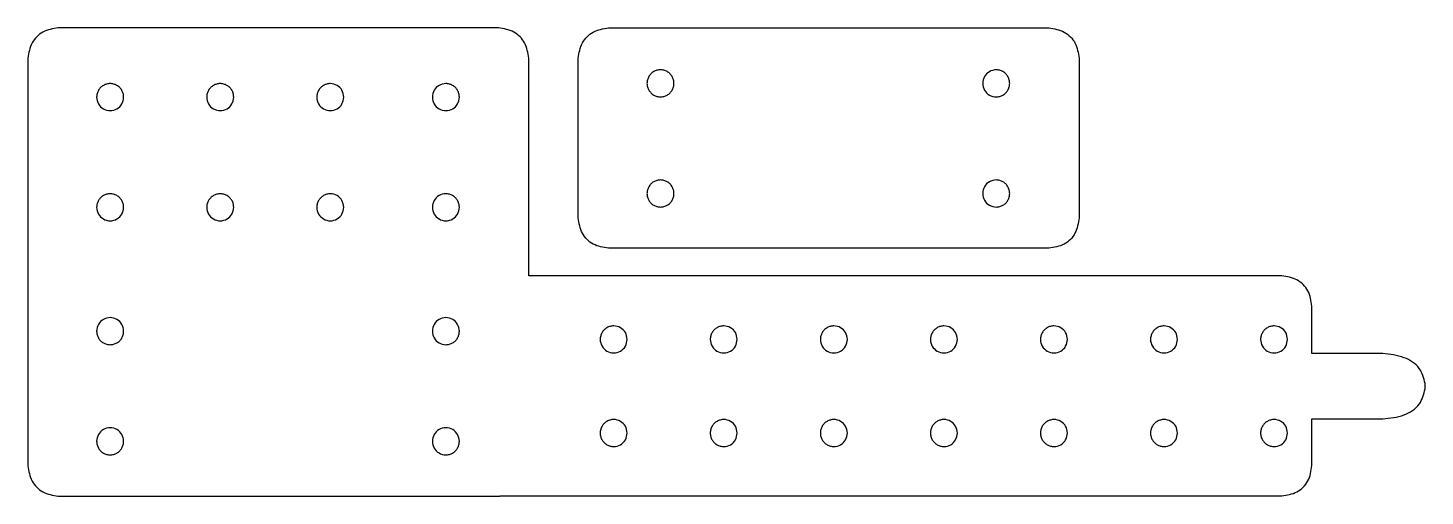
# Model space of a CAD drawing. Extents: x 10 to 264, y 10 to 95.
import ezdxf

# ---------------------------------------------------------------- set-up
doc = ezdxf.new("R2010")
doc.units = 0
doc.layers.add('Layer_1', color=7, linetype='CONTINUOUS')

msp = doc.modelspace()

# ---------------------------------------------------------------- linework, layer by layer
at = {"layer": 'Layer_1', "color": 7}
for p, q in [((95.562521, 95.062577), (15.562444, 95.062577)), ((15.562444, 95.062577), (15.562444, 95.062577)), ((115.562355, 95.062368), (195.56235, 95.062368)), ((115.562355, 95.062368), (115.562355, 95.062368)), ((10.062418, 89.562551), (10.062418, 15.562451)), ((101.062547, 50.043724), (101.062547, 89.562551)), ((110.062351, 60.562372), (110.062351, 89.562365)), ((201.062353, 89.562365), (201.062353, 60.562372)), ((127.453822, 85.000003), (127.453822, 85.000003)), ((188.453818, 85.000003), (188.453818, 85.000003)), ((27.45382, 82.5), (27.45382, 82.5)), ((47.453821, 82.5), (47.453821, 82.5)), ((67.453818, 82.5), (67.453818, 82.5)), ((88.453815, 82.5), (88.453815, 82.5)), ((127.453822, 65.000001), (127.453822, 65.000001)), ((188.453818, 65.000001), (188.453818, 65.000001)), ((27.45382, 62.499997), (27.45382, 62.499997)), ((47.453821, 62.499997), (47.453821, 62.499997)), ((67.453818, 62.499997), (67.453818, 62.499997)), ((88.453815, 62.499997), (88.453815, 62.499997)), ((195.56235, 55.062369), (115.562355, 55.062369)), ((237.876935, 50.043724), (101.062547, 50.043724)), ((243.376963, 35.926548), (243.376963, 44.543699)), ((27.45382, 39.999994), (27.45382, 39.999994)), ((88.453815, 39.999994), (88.453815, 39.999994)), ((118.953822, 38.499997), (118.953822, 38.499997)), ((138.953816, 38.499997), (138.953816, 38.499997)), ((158.953827, 38.499997), (158.953827, 38.499997)), ((178.953812, 38.499997), (178.953812, 38.499997)), ((198.953814, 38.499997), (198.953814, 38.499997)), ((218.953817, 38.499997), (218.953817, 38.499997)), ((238.953819, 38.499997), (238.953819, 38.499997)), ((256.255556, 35.926548), (243.376963, 35.926548)), ((263.926819, 29.505993), (263.926819, 30.49377)), ((243.376963, 15.581193), (243.376963, 24.073215)), ((243.376963, 24.073215), (256.255556, 24.073215)), ((118.953822, 21.500003), (118.953822, 21.500003)), ((138.953816, 21.500003), (138.953816, 21.500003)), ((158.953827, 21.500003), (158.953827, 21.500003)), ((178.953812, 21.500003), (178.953812, 21.500003)), ((198.953814, 21.500003), (198.953814, 21.500003)), ((218.953817, 21.500003), (218.953817, 21.500003)), ((238.953819, 21.500003), (238.953819, 21.500003)), ((27.45382, 20.000009), (27.45382, 20.000009)), ((88.453815, 20.000009), (88.453815, 20.000009)), ((15.562444, 10.062425), (95.562521, 10.062425)), ((96.001289, 10.081168), (237.876935, 10.081168))]:
    msp.add_line(p, q, dxfattribs=at)
for points, knots in [([(15.562444, 95.062577), (14.597178, 94.912485), (12.697406, 94.617083), (10.507912, 92.427589), (10.21251, 90.527817), (10.062418, 89.562551)], [0, 0, 0, 0, 2.879236, 5.66672, 8.545956, 8.545956, 8.545956, 8.545956]), ([(101.062547, 89.562551), (100.912455, 90.527817), (100.617053, 92.427589), (98.427559, 94.617083), (96.527787, 94.912485), (95.562521, 95.062577)], [0, 0, 0, 0, 2.879235, 5.66672, 8.545955, 8.545955, 8.545955, 8.545955]), ([(110.062351, 89.562365), (110.212442, 90.527629), (110.507839, 92.427394), (112.697325, 94.616881), (114.597091, 94.912278), (115.562355, 95.062368)], [0, 0, 0, 0, 2.879228, 5.666697, 8.545926, 8.545926, 8.545926, 8.545926]), ([(195.56235, 95.062368), (196.527614, 94.912278), (198.427379, 94.616881), (200.616865, 92.427394), (200.912263, 90.527629), (201.062353, 89.562365)], [0, 0, 0, 0, 2.879228, 5.666697, 8.545926, 8.545926, 8.545926, 8.545926]), ([(127.453822, 85.000003), (127.437464, 84.785272), (127.404884, 84.357586), (127.147414, 83.759059), (126.7557, 83.244832), (126.240783, 82.850545), (125.64244, 82.602627), (124.999974, 82.517817), (124.35757, 82.602627), (123.75904, 82.850545), (123.244814, 83.244832), (122.850526, 83.759059), (122.602609, 84.357586), (122.517798, 85.000003), (122.602609, 85.64242), (122.850526, 86.240947), (123.244814, 86.755174), (123.75904, 87.149461), (124.35757, 87.397379), (124.999974, 87.482189), (125.64244, 87.397379), (126.240783, 87.149461), (126.7557, 86.755174), (127.147414, 86.240947), (127.404884, 85.64242), (127.437464, 85.214734), (127.453822, 85.000003)], [0, 0, 0, 0, 0.642353, 1.279391, 1.921744, 2.564097, 3.201134, 3.843487, 4.48584, 5.122878, 5.765231, 6.407584, 7.044621, 7.686974, 8.329328, 8.966365, 9.608718, 10.251071, 10.888109, 11.530462, 12.172815, 12.809852, 13.452205, 14.094558, 14.731596, 15.373949, 15.373949, 15.373949, 15.373949]), ([(188.453818, 85.000003), (188.43746, 84.785272), (188.404879, 84.357587), (188.147416, 83.759056), (187.755676, 83.244845), (187.240856, 82.850498), (186.642153, 82.602803), (185.787309, 82.488604), (184.714, 82.776454), (183.777093, 83.715207), (183.428934, 85.000003), (183.777093, 86.284799), (184.714, 87.223552), (185.787309, 87.511402), (186.642153, 87.397203), (187.240856, 87.149508), (187.755676, 86.755161), (188.147416, 86.24095), (188.404879, 85.642419), (188.43746, 85.214734), (188.453818, 85.000003)], [0, 0, 0, 0, 0.642353, 1.279391, 1.921744, 2.564097, 3.201134, 3.843487, 5.126498, 6.371455, 7.654465, 8.937476, 10.182433, 11.465443, 12.107796, 12.744834, 13.387187, 14.02954, 14.666577, 15.308931, 15.308931, 15.308931, 15.308931]), ([(27.45382, 82.5), (27.386376, 82.067427), (27.253488, 81.215112), (26.276583, 80.276814), (25.00221, 79.929033), (23.714611, 80.277093), (22.776597, 81.214018), (22.488565, 82.287349), (22.602788, 83.142133), (22.850478, 83.741019), (23.244827, 84.25515), (23.759036, 84.649462), (24.357571, 84.897373), (24.999973, 84.982186), (25.642439, 84.897375), (26.240782, 84.649457), (26.755699, 84.25517), (27.147413, 83.740943), (27.404882, 83.142416), (27.437462, 82.714731), (27.45382, 82.5)], [0, 0, 0, 0, 1.28301, 2.527967, 3.810977, 5.093987, 6.338944, 7.621954, 8.264307, 8.901344, 9.543697, 10.18605, 10.823088, 11.465441, 12.107794, 12.744831, 13.387184, 14.029537, 14.666574, 15.308927, 15.308927, 15.308927, 15.308927]), ([(47.453821, 82.5), (47.386377, 82.067427), (47.253489, 81.215112), (46.276583, 80.276813), (45.00221, 79.929034), (43.714611, 80.277093), (42.776596, 81.214018), (42.488564, 82.287349), (42.602787, 83.142134), (42.850477, 83.741019), (43.244826, 84.25515), (43.759036, 84.649463), (44.35757, 84.897374), (44.999973, 84.982186), (45.642439, 84.897375), (46.240782, 84.649457), (46.7557, 84.25517), (47.147414, 83.740943), (47.404883, 83.142416), (47.437463, 82.714731), (47.453821, 82.5)], [0, 0, 0, 0, 1.283011, 2.527967, 3.810978, 5.093989, 6.338946, 7.621956, 8.264309, 8.901347, 9.5437, 10.186053, 10.82309, 11.465443, 12.107796, 12.744834, 13.387187, 14.02954, 14.666577, 15.308931, 15.308931, 15.308931, 15.308931]), ([(67.453818, 82.5), (67.386374, 82.067427), (67.253486, 81.215113), (66.276582, 80.276814), (65.002209, 79.929033), (63.71461, 80.277093), (62.776596, 81.214017), (62.488564, 82.28735), (62.602787, 83.142133), (62.850475, 83.741023), (63.244831, 84.255137), (63.759014, 84.64951), (64.35765, 84.897198), (65.213702, 85.011399), (66.277478, 84.723548), (67.253258, 83.784795), (67.386297, 82.932541), (67.453818, 82.5)], [0, 0, 0, 0, 1.28301, 2.527966, 3.810975, 5.093986, 6.338943, 7.621953, 8.264306, 8.901344, 9.543697, 10.18605, 10.823087, 11.465441, 12.748451, 13.993408, 15.276419, 15.276419, 15.276419, 15.276419]), ([(88.453815, 82.5), (88.386372, 82.067429), (88.253485, 81.215117), (87.276571, 80.276792), (86.002231, 79.929114), (84.714508, 80.276795), (83.776952, 81.215112), (83.428969, 82.500025), (83.77708, 83.784789), (84.714, 84.72355), (85.787306, 85.011398), (86.64215, 84.8972), (87.240853, 84.649505), (87.755673, 84.255158), (88.147413, 83.740946), (88.404876, 83.142415), (88.437457, 82.71473), (88.453815, 82.5)], [0, 0, 0, 0, 1.283011, 2.527967, 3.810978, 5.093988, 6.338944, 7.621953, 8.904964, 10.149921, 11.432931, 12.075285, 12.712322, 13.354675, 13.997028, 14.634066, 15.276419, 15.276419, 15.276419, 15.276419]), ([(127.453822, 65.000001), (127.437464, 64.785269), (127.404884, 64.357584), (127.147414, 63.759057), (126.7557, 63.24483), (126.240783, 62.850543), (125.64244, 62.602625), (124.999974, 62.517815), (124.35757, 62.602625), (123.75904, 62.850543), (123.244814, 63.24483), (122.850526, 63.759057), (122.602609, 64.357584), (122.517798, 65.000001), (122.602609, 65.642417), (122.850526, 66.240944), (123.244814, 66.755171), (123.75904, 67.149458), (124.35757, 67.397376), (124.999974, 67.482186), (125.64244, 67.397376), (126.240783, 67.149458), (126.7557, 66.755171), (127.147414, 66.240944), (127.404884, 65.642417), (127.437464, 65.214732), (127.453822, 65.000001)], [0, 0, 0, 0, 0.642353, 1.279391, 1.921744, 2.564097, 3.201134, 3.843487, 4.48584, 5.122878, 5.765231, 6.407584, 7.044621, 7.686974, 8.329328, 8.966365, 9.608718, 10.251071, 10.888109, 11.530462, 12.172815, 12.809852, 13.452205, 14.094558, 14.731596, 15.373949, 15.373949, 15.373949, 15.373949]), ([(188.453818, 65.000001), (188.43746, 64.78527), (188.404879, 64.357585), (188.147416, 63.759054), (187.755676, 63.244843), (187.240856, 62.850496), (186.642153, 62.6028), (185.787309, 62.488602), (184.714, 62.776452), (183.777093, 63.715205), (183.428934, 65.000001), (183.777093, 66.284796), (184.714, 67.223549), (185.787309, 67.511399), (186.642153, 67.397201), (187.240856, 67.149506), (187.755676, 66.755159), (188.147416, 66.240948), (188.404879, 65.642416), (188.43746, 65.214732), (188.453818, 65.000001)], [0, 0, 0, 0, 0.642353, 1.279391, 1.921744, 2.564097, 3.201134, 3.843487, 5.126498, 6.371455, 7.654465, 8.937476, 10.182433, 11.465443, 12.107796, 12.744834, 13.387187, 14.02954, 14.666577, 15.308931, 15.308931, 15.308931, 15.308931]), ([(27.45382, 62.499997), (27.386376, 62.067425), (27.253488, 61.21511), (26.276583, 60.276811), (25.00221, 59.929031), (23.714611, 60.277091), (22.776597, 61.214015), (22.488565, 62.287347), (22.602788, 63.142131), (22.850478, 63.741017), (23.244827, 64.255147), (23.759036, 64.64946), (24.357571, 64.897371), (24.999973, 64.982184), (25.642439, 64.897372), (26.240782, 64.649455), (26.755699, 64.255168), (27.147413, 63.74094), (27.404882, 63.142414), (27.437462, 62.714728), (27.45382, 62.499997)], [0, 0, 0, 0, 1.28301, 2.527967, 3.810977, 5.093987, 6.338944, 7.621954, 8.264307, 8.901344, 9.543697, 10.18605, 10.823088, 11.465441, 12.107794, 12.744831, 13.387184, 14.029537, 14.666574, 15.308927, 15.308927, 15.308927, 15.308927]), ([(47.453821, 62.499997), (47.386377, 62.067425), (47.253489, 61.215109), (46.276583, 60.276811), (45.00221, 59.929031), (43.714611, 60.277091), (42.776596, 61.214015), (42.488564, 62.287347), (42.602787, 63.142131), (42.850477, 63.741017), (43.244826, 64.255148), (43.759036, 64.64946), (44.35757, 64.897371), (44.999973, 64.982183), (45.642439, 64.897373), (46.240782, 64.649455), (46.7557, 64.255168), (47.147414, 63.740941), (47.404883, 63.142414), (47.437463, 62.714728), (47.453821, 62.499997)], [0, 0, 0, 0, 1.283011, 2.527967, 3.810978, 5.093989, 6.338946, 7.621956, 8.264309, 8.901347, 9.5437, 10.186053, 10.82309, 11.465443, 12.107796, 12.744834, 13.387187, 14.02954, 14.666577, 15.308931, 15.308931, 15.308931, 15.308931]), ([(67.453818, 62.499997), (67.386374, 62.067425), (67.253486, 61.21511), (66.276582, 60.276812), (65.002209, 59.929031), (63.71461, 60.277091), (62.776596, 61.214015), (62.488564, 62.287347), (62.602787, 63.14213), (62.850475, 63.74102), (63.244831, 64.255135), (63.759014, 64.649508), (64.35765, 64.897196), (65.213702, 65.011397), (66.277478, 64.723546), (67.253258, 63.784793), (67.386297, 62.932539), (67.453818, 62.499997)], [0, 0, 0, 0, 1.28301, 2.527966, 3.810975, 5.093986, 6.338943, 7.621953, 8.264306, 8.901344, 9.543697, 10.18605, 10.823087, 11.465441, 12.748451, 13.993408, 15.276419, 15.276419, 15.276419, 15.276419]), ([(88.453815, 62.499997), (88.386372, 62.067426), (88.253485, 61.215115), (87.276571, 60.27679), (86.002231, 59.929112), (84.714508, 60.276793), (83.776952, 61.215109), (83.428969, 62.500023), (83.77708, 63.784786), (84.714, 64.723548), (85.787306, 65.011396), (86.64215, 64.897198), (87.240853, 64.649502), (87.755673, 64.255155), (88.147413, 63.740944), (88.404876, 63.142413), (88.437457, 62.714728), (88.453815, 62.499997)], [0, 0, 0, 0, 1.283011, 2.527967, 3.810978, 5.093988, 6.338944, 7.621953, 8.904964, 10.149921, 11.432931, 12.075285, 12.712322, 13.354675, 13.997028, 14.634066, 15.276419, 15.276419, 15.276419, 15.276419]), ([(115.562355, 55.062369), (114.597091, 55.212459), (112.697326, 55.507856), (110.507839, 57.697342), (110.212442, 59.597108), (110.062351, 60.562372)], [0, 0, 0, 0, 2.879228, 5.666697, 8.545926, 8.545926, 8.545926, 8.545926]), ([(201.062353, 60.562372), (200.912263, 59.597108), (200.616866, 57.697342), (198.427379, 55.507856), (196.527614, 55.212459), (195.56235, 55.062369)], [0, 0, 0, 0, 2.879229, 5.666698, 8.545926, 8.545926, 8.545926, 8.545926]), ([(243.376963, 44.543699), (243.226871, 45.508964), (242.931469, 47.408737), (240.741974, 49.59823), (238.842201, 49.893632), (237.876935, 50.043724)], [0, 0, 0, 0, 2.879235, 5.66672, 8.545958, 8.545958, 8.545958, 8.545958]), ([(27.45382, 39.999994), (27.437462, 39.785263), (27.404882, 39.357578), (27.147413, 38.759051), (26.755699, 38.244824), (26.240782, 37.850537), (25.642439, 37.602619), (24.999973, 37.517808), (24.357571, 37.60262), (23.759036, 37.850531), (23.244827, 38.244844), (22.850478, 38.758975), (22.602788, 39.35786), (22.488565, 40.212644), (22.776597, 41.285976), (23.714611, 42.2229), (25.00221, 42.57096), (26.276583, 42.22318), (27.253488, 41.284882), (27.386376, 40.432567), (27.45382, 39.999994)], [0, 0, 0, 0, 0.642353, 1.27939, 1.921743, 2.564096, 3.201133, 3.843486, 4.485839, 5.122876, 5.765229, 6.407582, 7.04462, 7.686972, 8.969983, 10.214939, 11.49795, 12.78096, 14.025916, 15.308927, 15.308927, 15.308927, 15.308927]), ([(88.453815, 39.999994), (88.437457, 39.785263), (88.404876, 39.357578), (88.147413, 38.759047), (87.755673, 38.244836), (87.240853, 37.850489), (86.64215, 37.602794), (85.787306, 37.488596), (84.714, 37.776444), (83.77708, 38.715205), (83.428969, 39.999969), (83.776952, 41.284882), (84.714508, 42.223199), (86.002231, 42.570879), (87.276571, 42.223201), (88.253485, 41.284877), (88.386372, 40.432565), (88.453815, 39.999994)], [0, 0, 0, 0, 0.642353, 1.279391, 1.921744, 2.564097, 3.201134, 3.843487, 5.126498, 6.371455, 7.654465, 8.937475, 10.182431, 11.465441, 12.748451, 13.993408, 15.276419, 15.276419, 15.276419, 15.276419]), ([(118.953822, 38.499997), (118.886378, 38.067425), (118.75349, 37.21511), (117.776586, 36.276812), (116.502213, 35.929031), (115.214614, 36.277091), (114.2766, 37.214015), (113.988568, 38.287347), (114.102791, 39.14213), (114.350479, 39.74102), (114.744835, 40.255135), (115.259018, 40.649508), (115.857654, 40.897196), (116.713706, 41.011397), (117.777482, 40.723546), (118.753263, 39.784793), (118.886301, 38.932539), (118.953822, 38.499997)], [0, 0, 0, 0, 1.28301, 2.527966, 3.810975, 5.093986, 6.338943, 7.621953, 8.264306, 8.901344, 9.543697, 10.18605, 10.823087, 11.465441, 12.748451, 13.993408, 15.276419, 15.276419, 15.276419, 15.276419]), ([(138.953816, 38.499997), (138.886372, 38.067425), (138.753484, 37.21511), (137.77658, 36.276812), (136.502207, 35.929031), (135.214608, 36.277091), (134.276594, 37.214015), (133.988562, 38.287347), (134.102785, 39.14213), (134.350473, 39.74102), (134.744829, 40.255135), (135.259012, 40.649508), (135.857648, 40.897196), (136.7137, 41.011397), (137.777476, 40.723546), (138.753256, 39.784793), (138.886295, 38.932539), (138.953816, 38.499997)], [0, 0, 0, 0, 1.28301, 2.527966, 3.810975, 5.093986, 6.338943, 7.621953, 8.264306, 8.901344, 9.543697, 10.18605, 10.823087, 11.465441, 12.748451, 13.993408, 15.276419, 15.276419, 15.276419, 15.276419]), ([(158.953827, 38.499997), (158.886383, 38.067425), (158.753495, 37.21511), (157.776591, 36.276812), (156.502218, 35.929031), (155.214619, 36.277091), (154.276604, 37.214015), (153.988573, 38.287347), (154.102796, 39.14213), (154.350484, 39.74102), (154.74484, 40.255135), (155.259022, 40.649508), (155.857659, 40.897196), (156.713711, 41.011397), (157.777487, 40.723546), (158.753267, 39.784793), (158.886306, 38.932539), (158.953827, 38.499997)], [0, 0, 0, 0, 1.28301, 2.527966, 3.810975, 5.093986, 6.338943, 7.621953, 8.264306, 8.901344, 9.543697, 10.18605, 10.823087, 11.465441, 12.748451, 13.993408, 15.276419, 15.276419, 15.276419, 15.276419]), ([(178.953812, 38.499997), (178.886368, 38.067425), (178.75348, 37.21511), (177.776576, 36.276812), (176.502203, 35.929031), (175.214604, 36.277091), (174.27659, 37.214015), (173.988558, 38.287347), (174.102781, 39.14213), (174.35047, 39.74102), (174.744825, 40.255135), (175.259008, 40.649508), (175.857644, 40.897196), (176.713696, 41.011397), (177.777472, 40.723546), (178.753253, 39.784793), (178.886291, 38.932539), (178.953812, 38.499997)], [0, 0, 0, 0, 1.28301, 2.527966, 3.810975, 5.093986, 6.338943, 7.621953, 8.264306, 8.901344, 9.543697, 10.18605, 10.823087, 11.465441, 12.748451, 13.993408, 15.276419, 15.276419, 15.276419, 15.276419]), ([(198.953814, 38.499997), (198.88637, 38.067425), (198.753483, 37.21511), (197.776578, 36.276812), (196.502205, 35.929031), (195.214607, 36.277091), (194.276592, 37.214015), (193.98856, 38.287347), (194.102783, 39.14213), (194.350472, 39.74102), (194.744828, 40.255135), (195.25901, 40.649508), (195.857647, 40.897196), (196.713699, 41.011397), (197.777474, 40.723546), (198.753255, 39.784793), (198.886294, 38.932539), (198.953814, 38.499997)], [0, 0, 0, 0, 1.28301, 2.527966, 3.810975, 5.093986, 6.338943, 7.621953, 8.264306, 8.901344, 9.543697, 10.18605, 10.823087, 11.465441, 12.748451, 13.993408, 15.276419, 15.276419, 15.276419, 15.276419]), ([(218.953817, 38.499997), (218.886373, 38.067425), (218.753485, 37.21511), (217.776581, 36.276812), (216.502208, 35.929031), (215.214609, 36.277091), (214.276595, 37.214015), (213.988563, 38.287347), (214.102786, 39.14213), (214.350474, 39.74102), (214.74483, 40.255135), (215.259013, 40.649508), (215.857649, 40.897196), (216.713701, 41.011397), (217.777477, 40.723546), (218.753257, 39.784793), (218.886296, 38.932539), (218.953817, 38.499997)], [0, 0, 0, 0, 1.28301, 2.527966, 3.810975, 5.093986, 6.338943, 7.621953, 8.264306, 8.901344, 9.543697, 10.18605, 10.823087, 11.465441, 12.748451, 13.993408, 15.276419, 15.276419, 15.276419, 15.276419]), ([(238.953819, 38.499997), (238.886375, 38.067425), (238.753487, 37.21511), (237.776583, 36.276812), (236.50221, 35.929031), (235.214611, 36.277091), (234.276597, 37.214015), (233.988565, 38.287347), (234.102788, 39.14213), (234.350477, 39.74102), (234.744832, 40.255135), (235.259015, 40.649508), (235.857651, 40.897196), (236.713703, 41.011397), (237.777479, 40.723546), (238.75326, 39.784793), (238.886298, 38.932539), (238.953819, 38.499997)], [0, 0, 0, 0, 1.28301, 2.527966, 3.810975, 5.093986, 6.338943, 7.621953, 8.264306, 8.901344, 9.543697, 10.18605, 10.823087, 11.465441, 12.748451, 13.993408, 15.276419, 15.276419, 15.276419, 15.276419]), ([(263.926819, 30.49377), (263.681339, 31.474026), (263.1544, 33.578211), (259.990347, 35.541775), (257.564469, 35.791699), (256.255556, 35.926548)], [0, 0, 0, 0, 2.938094, 6.306817, 10.254443, 10.254443, 10.254443, 10.254443]), ([(256.255556, 24.073215), (257.564469, 24.208064), (259.990347, 24.457988), (263.1544, 26.421552), (263.681339, 28.525737), (263.926819, 29.505993)], [0, 0, 0, 0, 3.947627, 7.31635, 10.254443, 10.254443, 10.254443, 10.254443]), ([(118.953822, 21.500003), (118.886301, 21.067461), (118.753263, 20.215207), (117.777482, 19.276454), (116.713707, 18.988604), (115.857654, 19.102803), (115.259021, 19.350498), (114.744822, 19.744845), (114.350528, 20.259056), (114.102612, 20.857587), (114.017801, 21.500003), (114.102612, 22.142419), (114.350528, 22.74095), (114.744822, 23.255161), (115.259021, 23.649508), (115.857654, 23.897203), (116.713707, 24.011402), (117.777482, 23.723552), (118.753263, 22.784799), (118.886301, 21.932545), (118.953822, 21.500003)], [0, 0, 0, 0, 1.283011, 2.527967, 3.810978, 4.453331, 5.090369, 5.732722, 6.375075, 7.012112, 7.654465, 8.296818, 8.933856, 9.576209, 10.218562, 10.855599, 11.497952, 12.780963, 14.02592, 15.308931, 15.308931, 15.308931, 15.308931]), ([(138.953816, 21.500003), (138.886295, 21.067461), (138.753256, 20.215207), (137.777476, 19.276454), (136.713701, 18.988604), (135.857647, 19.102803), (135.259015, 19.350498), (134.744816, 19.744845), (134.350522, 20.259056), (134.102606, 20.857587), (134.017795, 21.500003), (134.102606, 22.142419), (134.350522, 22.74095), (134.744816, 23.255161), (135.259015, 23.649508), (135.857647, 23.897203), (136.713701, 24.011402), (137.777476, 23.723552), (138.753256, 22.784799), (138.886295, 21.932545), (138.953816, 21.500003)], [0, 0, 0, 0, 1.283011, 2.527967, 3.810978, 4.453331, 5.090369, 5.732722, 6.375075, 7.012112, 7.654465, 8.296818, 8.933856, 9.576209, 10.218562, 10.855599, 11.497952, 12.780963, 14.02592, 15.308931, 15.308931, 15.308931, 15.308931]), ([(158.953827, 21.500003), (158.886306, 21.067461), (158.753267, 20.215207), (157.777486, 19.276454), (156.713712, 18.988604), (155.857658, 19.102803), (155.259026, 19.350498), (154.744827, 19.744845), (154.350532, 20.259056), (154.102617, 20.857587), (154.017806, 21.500003), (154.102617, 22.142419), (154.350532, 22.74095), (154.744827, 23.255161), (155.259026, 23.649508), (155.857658, 23.897203), (156.713712, 24.011402), (157.777486, 23.723552), (158.753267, 22.784799), (158.886306, 21.932545), (158.953827, 21.500003)], [0, 0, 0, 0, 1.283011, 2.527967, 3.810978, 4.453331, 5.090369, 5.732722, 6.375075, 7.012112, 7.654465, 8.296818, 8.933856, 9.576209, 10.218562, 10.855599, 11.497952, 12.780963, 14.02592, 15.308931, 15.308931, 15.308931, 15.308931]), ([(178.953812, 21.500003), (178.886291, 21.067461), (178.753253, 20.215207), (177.777472, 19.276454), (176.713697, 18.988604), (175.857644, 19.102803), (175.259011, 19.350498), (174.744812, 19.744845), (174.350518, 20.259056), (174.102602, 20.857587), (174.017791, 21.500003), (174.102602, 22.142419), (174.350518, 22.74095), (174.744812, 23.255161), (175.259011, 23.649508), (175.857644, 23.897203), (176.713697, 24.011402), (177.777472, 23.723552), (178.753253, 22.784799), (178.886291, 21.932545), (178.953812, 21.500003)], [0, 0, 0, 0, 1.283011, 2.527967, 3.810978, 4.453331, 5.090369, 5.732722, 6.375075, 7.012112, 7.654465, 8.296818, 8.933856, 9.576209, 10.218562, 10.855599, 11.497952, 12.780963, 14.02592, 15.308931, 15.308931, 15.308931, 15.308931]), ([(198.953814, 21.500003), (198.886294, 21.067461), (198.753255, 20.215207), (197.777474, 19.276454), (196.713699, 18.988604), (195.857646, 19.102803), (195.259014, 19.350498), (194.744815, 19.744845), (194.35052, 20.259056), (194.102604, 20.857587), (194.017794, 21.500003), (194.102604, 22.142419), (194.35052, 22.74095), (194.744815, 23.255161), (195.259014, 23.649508), (195.857646, 23.897203), (196.713699, 24.011402), (197.777474, 23.723552), (198.753255, 22.784799), (198.886294, 21.932545), (198.953814, 21.500003)], [0, 0, 0, 0, 1.283011, 2.527967, 3.810978, 4.453331, 5.090369, 5.732722, 6.375075, 7.012112, 7.654465, 8.296818, 8.933856, 9.576209, 10.218562, 10.855599, 11.497952, 12.780963, 14.02592, 15.308931, 15.308931, 15.308931, 15.308931]), ([(218.953817, 21.500003), (218.886296, 21.067461), (218.753257, 20.215207), (217.777477, 19.276454), (216.713702, 18.988604), (215.857648, 19.102803), (215.259016, 19.350498), (214.744817, 19.744845), (214.350522, 20.259056), (214.102607, 20.857587), (214.017796, 21.500003), (214.102607, 22.142419), (214.350522, 22.74095), (214.744817, 23.255161), (215.259016, 23.649508), (215.857648, 23.897203), (216.713702, 24.011402), (217.777477, 23.723552), (218.753257, 22.784799), (218.886296, 21.932545), (218.953817, 21.500003)], [0, 0, 0, 0, 1.283011, 2.527967, 3.810978, 4.453331, 5.090369, 5.732722, 6.375075, 7.012112, 7.654465, 8.296818, 8.933856, 9.576209, 10.218562, 10.855599, 11.497952, 12.780963, 14.02592, 15.308931, 15.308931, 15.308931, 15.308931]), ([(238.953819, 21.500003), (238.886298, 21.067461), (238.75326, 20.215207), (237.777479, 19.276454), (236.713704, 18.988604), (235.857651, 19.102803), (235.259018, 19.350498), (234.744819, 19.744845), (234.350525, 20.259056), (234.102609, 20.857587), (234.017798, 21.500003), (234.102609, 22.142419), (234.350525, 22.74095), (234.744819, 23.255161), (235.259018, 23.649508), (235.857651, 23.897203), (236.713704, 24.011402), (237.777479, 23.723552), (238.75326, 22.784799), (238.886298, 21.932545), (238.953819, 21.500003)], [0, 0, 0, 0, 1.283011, 2.527967, 3.810978, 4.453331, 5.090369, 5.732722, 6.375075, 7.012112, 7.654465, 8.296818, 8.933856, 9.576209, 10.218562, 10.855599, 11.497952, 12.780963, 14.02592, 15.308931, 15.308931, 15.308931, 15.308931]), ([(27.45382, 20.000009), (27.437462, 19.785278), (27.404882, 19.357592), (27.147413, 18.759066), (26.755699, 18.244838), (26.240782, 17.850551), (25.642439, 17.602634), (24.999973, 17.517822), (24.357571, 17.602635), (23.759036, 17.850546), (23.244827, 18.244859), (22.850478, 18.758989), (22.602788, 19.357875), (22.488565, 20.212659), (22.776597, 21.285991), (23.714611, 22.222915), (25.00221, 22.570975), (26.276583, 22.223195), (27.253488, 21.284896), (27.386376, 20.432581), (27.45382, 20.000009)], [0, 0, 0, 0, 0.642353, 1.27939, 1.921743, 2.564096, 3.201133, 3.843486, 4.485839, 5.122876, 5.765229, 6.407582, 7.04462, 7.686972, 8.969983, 10.214939, 11.49795, 12.78096, 14.025916, 15.308927, 15.308927, 15.308927, 15.308927]), ([(88.453815, 20.000009), (88.437457, 19.785278), (88.404876, 19.357593), (88.147413, 18.759062), (87.755673, 18.244851), (87.240853, 17.850504), (86.64215, 17.602808), (85.787306, 17.48861), (84.714, 17.776458), (83.77708, 18.71522), (83.428969, 19.999983), (83.776952, 21.284897), (84.714508, 22.223213), (86.002231, 22.570894), (87.276571, 22.223216), (88.253485, 21.284891), (88.386372, 20.43258), (88.453815, 20.000009)], [0, 0, 0, 0, 0.642353, 1.279391, 1.921744, 2.564097, 3.201134, 3.843487, 5.126498, 6.371455, 7.654465, 8.937475, 10.182431, 11.465441, 12.748451, 13.993408, 15.276419, 15.276419, 15.276419, 15.276419]), ([(10.062418, 15.562451), (10.21251, 14.597185), (10.507912, 12.697412), (12.697406, 10.507919), (14.597178, 10.212518), (15.562444, 10.062425)], [0, 0, 0, 0, 2.879237, 5.666721, 8.545956, 8.545956, 8.545956, 8.545956]), ([(237.876935, 10.081168), (238.842201, 10.23126), (240.741974, 10.526662), (242.931469, 12.716155), (243.226871, 14.615928), (243.376963, 15.581193)], [0, 0, 0, 0, 2.879237, 5.666722, 8.545958, 8.545958, 8.545958, 8.545958]), ([(95.562521, 10.062425), (95.611624, 10.062907), (95.709509, 10.063867), (95.85581, 10.070612), (95.952877, 10.077655), (96.001289, 10.081168)], [0, 0, 0, 0, 0.147307, 0.29365, 0.439268, 0.439268, 0.439268, 0.439268])]:
    msp.add_open_spline(points, degree=3, knots=knots, dxfattribs=at)

doc.saveas('drawing.dxf')
